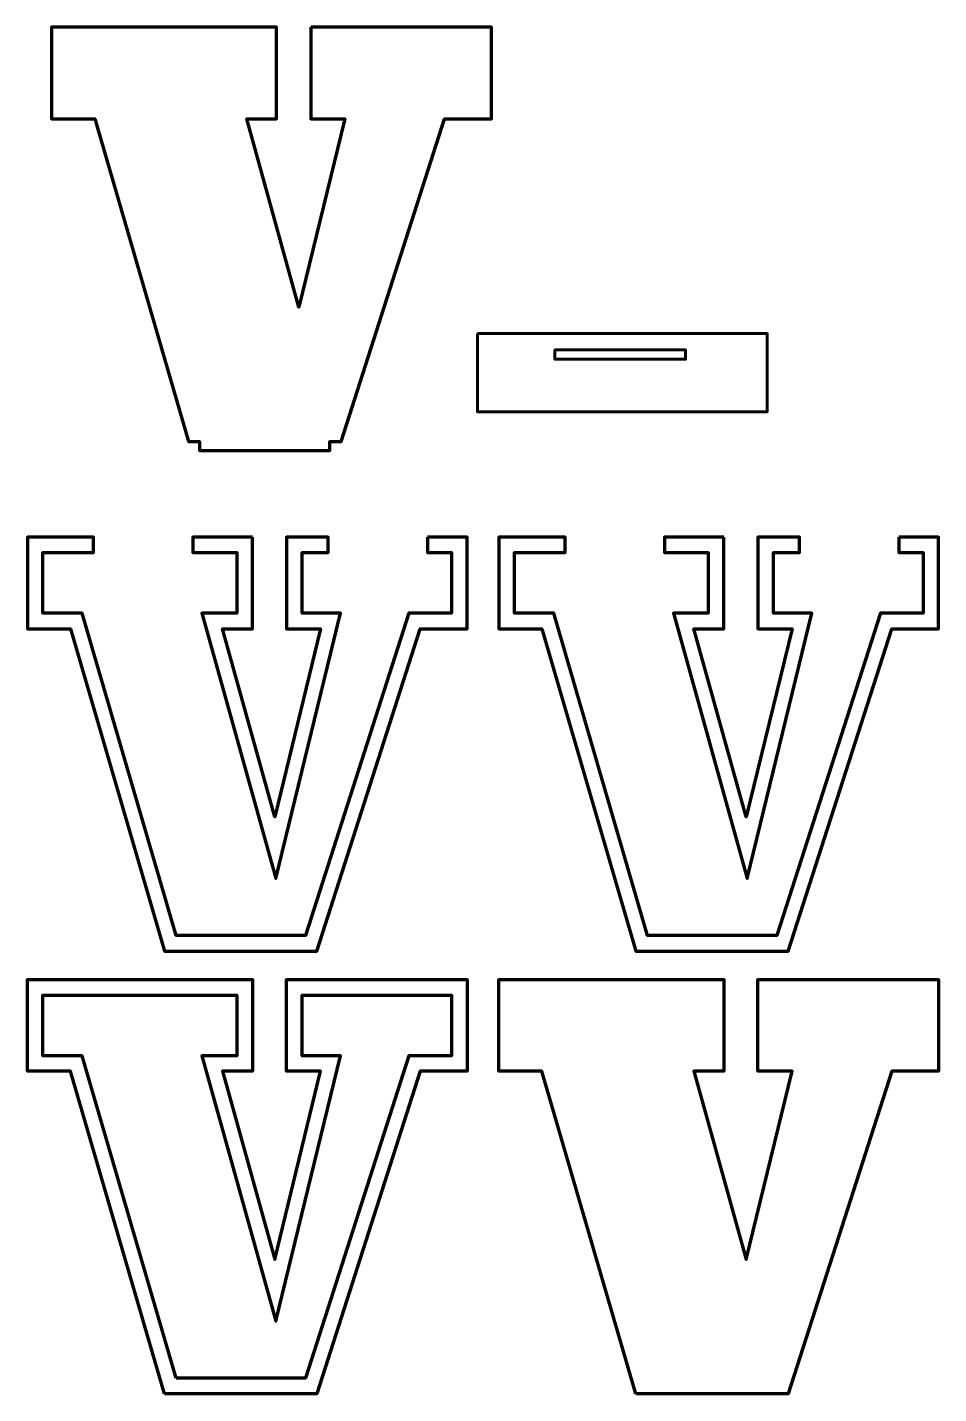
# Model space of a CAD drawing. Header units: inches. Extents: x 0.6 to 21.1, y 0.7 to 31.4.
import ezdxf

# ---------------------------------------------------------------- set-up
doc = ezdxf.new("R2010")
doc.units = ezdxf.units.IN
doc.header["$MEASUREMENT"] = 0
doc.layers.add('Layer 1', color=7, linetype='Continuous')

# ---------------------------------------------------------------- blocks, each defined once
blk = doc.blocks.new('block 2')
at = {"layer": 'Layer 1', "color": 7, "lineweight": 70, "true_color": 0xffffff}
for points in [[(3.713, 0.688), (1.609, 7.923), (0.64, 7.923), (0.64, 9.98), (5.687, 9.98), (5.687, 7.923), (5.017, 7.923), (6.189, 3.702), (7.217, 7.923), (6.452, 7.923), (6.452, 9.98), (10.506, 9.98), (10.506, 7.923), (9.454, 7.923), (7.134, 0.688), (3.713, 0.688)], [(3.976, 1.038), (1.871, 8.273), (0.99, 8.273), (0.99, 9.63), (5.337, 9.63), (5.337, 8.273), (4.556, 8.273), (6.211, 2.314), (7.663, 8.273), (6.802, 8.273), (6.802, 9.63), (10.156, 9.63), (10.156, 8.273), (9.198, 8.273), (6.878, 1.038), (3.976, 1.038)]]:
    blk.add_lwpolyline(points, dxfattribs=at)
blk = doc.blocks.new('block 3')
at = {"layer": 'Layer 1', "color": 7, "lineweight": 70, "true_color": 0xffffff}
blk.add_lwpolyline([(14.287, 0.688), (12.182, 7.923), (11.214, 7.923), (11.214, 9.98), (16.26, 9.98), (16.26, 7.923), (15.59, 7.923), (16.762, 3.702), (17.791, 7.923), (17.025, 7.923), (17.025, 9.98), (21.079, 9.98), (21.079, 7.923), (20.027, 7.923), (17.707, 0.688), (14.287, 0.688)], dxfattribs=at)
blk = doc.blocks.new('block 4')
at = {"layer": 'Layer 1', "color": 7, "lineweight": 70, "true_color": 0xffffff}
for points in [[(9.615, 19.913), (9.615, 19.563), (10.156, 19.563), (10.156, 18.207), (9.198, 18.207), (6.878, 10.972), (3.976, 10.972), (1.871, 18.207), (0.99, 18.207), (0.99, 19.563), (2.127, 19.563), (2.127, 19.913), (0.64, 19.913), (0.64, 17.856), (1.609, 17.856), (3.713, 10.622), (7.134, 10.622), (9.453, 17.856), (10.506, 17.856), (10.506, 19.913), (9.615, 19.913)], [(5.687, 19.913), (4.354, 19.913), (4.354, 19.563), (5.337, 19.563), (5.337, 18.207), (4.556, 18.207), (6.211, 12.247), (7.663, 18.207), (6.802, 18.207), (6.802, 19.563), (7.388, 19.563), (7.388, 19.913), (6.452, 19.913), (6.452, 17.856), (7.217, 17.856), (6.189, 13.635), (5.017, 17.856), (5.687, 17.856), (5.687, 19.913)]]:
    blk.add_lwpolyline(points, dxfattribs=at)
blk = doc.blocks.new('block 5')
at = {"layer": 'Layer 1', "color": 7, "lineweight": 70, "true_color": 0xffffff}
for points in [[(20.189, 19.913), (20.189, 19.563), (20.729, 19.563), (20.729, 18.207), (19.772, 18.207), (17.452, 10.972), (14.55, 10.972), (12.445, 18.207), (11.564, 18.207), (11.564, 19.563), (12.7, 19.563), (12.7, 19.913), (11.214, 19.913), (11.214, 17.856), (12.182, 17.856), (14.287, 10.622), (17.707, 10.622), (20.027, 17.856), (21.079, 17.856), (21.079, 19.913), (20.189, 19.913)], [(16.26, 19.913), (14.928, 19.913), (14.928, 19.563), (15.91, 19.563), (15.91, 18.207), (15.13, 18.207), (16.784, 12.247), (18.236, 18.207), (17.375, 18.207), (17.375, 19.563), (17.962, 19.563), (17.962, 19.913), (17.025, 19.913), (17.025, 17.856), (17.791, 17.856), (16.762, 13.635), (15.59, 17.856), (16.26, 17.856), (16.26, 19.913)]]:
    blk.add_lwpolyline(points, dxfattribs=at)

msp = doc.modelspace()

# ---------------------------------------------------------------- linework, layer by layer
at = {"layer": 'Layer 1', "color": 7, "lineweight": 70, "true_color": 0xffffff}
msp.add_lwpolyline([(6.995, 31.352), (6.995, 29.295), (7.76, 29.295), (6.732, 25.073), (5.56, 29.295), (6.229, 29.295), (6.229, 31.352), (1.183, 31.352), (1.183, 29.295), (2.152, 29.295), (4.256, 22.06), (4.499, 22.06), (4.499, 21.857), (7.422, 21.857), (7.422, 22.06), (7.676, 22.06), (9.996, 29.295), (11.049, 29.295), (11.049, 31.352), (6.995, 31.352)], dxfattribs=at)
at = {"layer": 'Layer 1', "color": 7, "lineweight": 60, "true_color": 0xffffff}
for points in [[(10.733, 24.48), (10.733, 22.723), (17.235, 22.723), (17.235, 24.48), (10.733, 24.48)], [(15.403, 23.903), (12.471, 23.903), (12.471, 24.113), (15.403, 24.113), (15.403, 23.903), (15.403, 23.903)]]:
    msp.add_lwpolyline(points, dxfattribs=at)

# ---------------------------------------------------------------- block references
at = {"layer": 'Layer 1'}
for name in ['block 4', 'block 5', 'block 2', 'block 3']:
    msp.add_blockref(name, (0, 0), dxfattribs=at)

doc.saveas('drawing.dxf')
